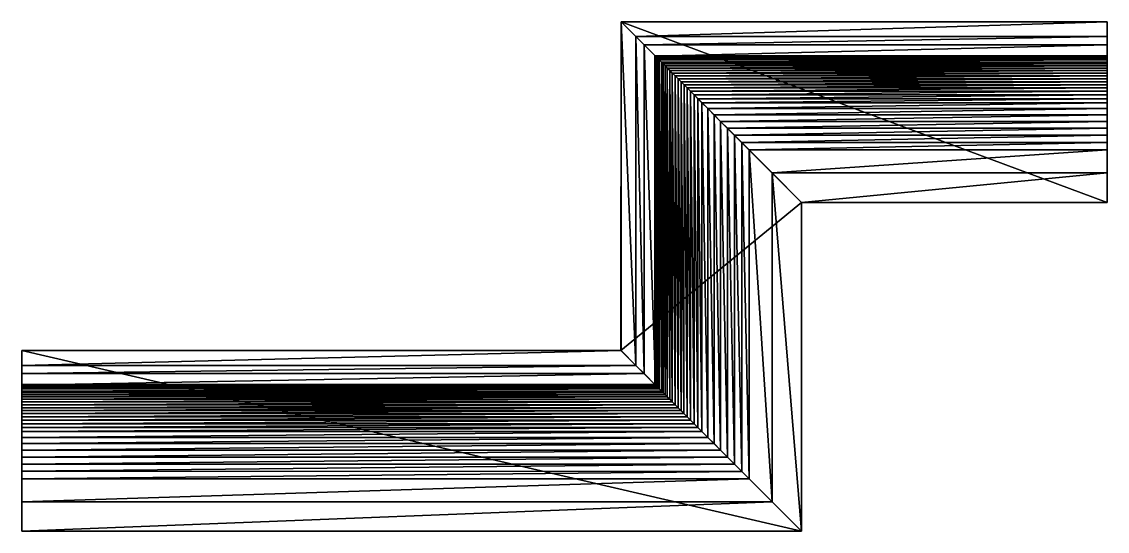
# Model space of a CAD drawing. Header units: inches. Extents: x -331 to 331, y -155 to 155.
import ezdxf

# ---------------------------------------------------------------- set-up
doc = ezdxf.new("R2010")
doc.units = ezdxf.units.IN
doc.header["$MEASUREMENT"] = 0
doc.layers.add('Layer 1', color=7, linetype='Continuous')

# ---------------------------------------------------------------- blocks, each defined once
blk = doc.blocks.new('karniz_001')
at = {"color": 9, "true_color": 0xc0c0c0}
mesh = blk.add_polyface(dxfattribs=at)
corners = [(34.41, 155.12, 70), (34.41, 155.12, -70), (34.42, -45.09, -70), (34.39, -45.12, 70), (43.41, 146.12, -70), (43.42, -54.09, -70), (43.41, 146.12, -59), (43.42, -54.09, -59), (48.41, 141.12, -59), (48.42, -59.09, -59), (48.41, 141.12, -49), (48.42, -59.09, -49), (55.41, 134.12, -49), (55.42, -66.09, -49), (55.11, 134.42, -43.52), (55.12, -65.8, -43.52), (55.08, 134.45, -38.04), (55.09, -65.77, -38.04), (55.33, 134.2, -32.57), (55.34, -66.02, -32.57), (55.85, 133.68, -27.13), (55.86, -66.54, -27.13), (56.64, 132.89, -21.71), (56.65, -67.34, -21.71), (57.7, 131.82, -16.34), (57.71, -68.4, -16.34), (59.04, 130.49, -11.01), (59.04, -69.73, -11.01), (60.08, 129.45, -7.43), (60.08, -70.77, -7.43), (61.26, 128.27, -3.89), (61.26, -71.96, -3.89), (62.58, 126.94, -0.4), (62.58, -73.28, -0.4), (64.05, 125.48, 3.03), (64.05, -74.75, 3.03), (65.65, 123.88, 6.4), (65.64, -76.35, 6.4), (67.38, 122.15, 9.7), (67.38, -78.08, 9.7), (69.25, 120.28, 12.93), (69.24, -79.95, 12.93)]
mesh.append_faces([[corners[k] for k in face] for face in [(0, 1, 2), (2, 3, 0), (1, 4, 5), (5, 2, 1), (4, 6, 7), (7, 5, 4), (6, 8, 9), (9, 7, 6), (8, 10, 11), (11, 9, 8), (10, 12, 13), (13, 11, 10), (12, 14, 15), (15, 13, 12), (14, 16, 17), (17, 15, 14), (16, 18, 19), (19, 17, 16), (18, 20, 21), (21, 19, 18), (20, 22, 23), (23, 21, 20), (22, 24, 25), (25, 23, 22), (24, 26, 27), (27, 25, 24), (26, 28, 29), (29, 27, 26), (28, 30, 31), (31, 29, 28), (30, 32, 33), (33, 31, 30), (32, 34, 35), (35, 33, 32), (34, 36, 37), (37, 35, 34), (36, 38, 39), (39, 37, 36), (38, 40, 41), (41, 39, 38)]], dxfattribs={"color": 9})
mesh = blk.add_polyface(dxfattribs=at)
corners = [(144.41, 45.12, 70), (34.41, 155.12, 70), (34.39, -45.12, 70), (144.39, -155.12, 70), (70.94, -81.64, 15.66), (69.24, -79.95, 12.93), (69.25, 120.28, 12.93), (70.94, 118.59, 15.66), (72.77, 116.76, 18.29), (72.76, -83.47, 18.29), (74.72, 114.81, 20.83), (74.72, -85.42, 20.83), (76.79, 112.74, 23.27), (76.79, -87.5, 23.27), (78.98, 110.54, 25.61), (78.98, -89.69, 25.61), (81.29, 108.24, 27.83), (81.28, -92, 27.83), (83.71, 105.82, 29.95), (83.7, -94.41, 29.95), (87.27, 102.26, 32.69), (87.27, -97.98, 32.69), (91.07, 98.46, 35.07), (91.06, -101.77, 35.07), (95.06, 94.47, 37.06), (95.05, -105.77, 37.06), (99.22, 90.31, 38.66), (99.21, -109.92, 38.66), (103.51, 86.02, 39.86), (103.5, -114.22, 39.86), (107.92, 81.61, 40.64), (107.91, -118.63, 40.64), (112.41, 77.12, 41), (112.4, -123.12, 41), (112.41, 77.12, 48), (112.4, -123.12, 48), (126.41, 63.12, 48), (126.4, -137.12, 48), (126.41, 63.12, 59), (126.39, -137.12, 59), (144.41, 45.12, 59), (144.39, -155.12, 59)]
mesh.append_faces([[corners[k] for k in face] for face in [(0, 1, 2), (2, 3, 0), (4, 5, 6), (7, 8, 9), (9, 4, 7), (8, 10, 11), (11, 9, 8), (10, 12, 13), (13, 11, 10), (12, 14, 15), (15, 13, 12), (14, 16, 17), (17, 15, 14), (16, 18, 19), (19, 17, 16), (18, 20, 21), (21, 19, 18), (20, 22, 23), (23, 21, 20), (22, 24, 25), (25, 23, 22), (24, 26, 27), (27, 25, 24), (26, 28, 29), (29, 27, 26), (28, 30, 31), (31, 29, 28), (30, 32, 33), (33, 31, 30), (32, 34, 35), (35, 33, 32), (34, 36, 37), (37, 35, 34), (36, 38, 39), (39, 37, 36), (38, 40, 41), (41, 39, 38), (40, 0, 3), (3, 41, 40)]], dxfattribs={"color": 9})
mesh = blk.add_polyface(dxfattribs=at)
corners = [(34.41, 155.12, 70), (144.41, 45.12, 70), (330.51, 45.12, 70), (34.41, 155.12, -70), (330.51, 155.12, 70), (43.41, 146.12, -70), (330.51, 155.12, -70), (43.41, 146.12, -59), (330.51, 146.12, -70), (48.41, 141.12, -59), (330.51, 146.12, -59), (48.41, 141.12, -49), (330.51, 141.12, -59), (55.41, 134.12, -49), (330.51, 141.12, -49), (55.11, 134.42, -43.52), (330.51, 134.12, -49), (55.08, 134.45, -38.04), (330.51, 134.42, -43.52), (55.33, 134.2, -32.57), (330.51, 134.45, -38.04), (55.85, 133.68, -27.13), (330.51, 134.2, -32.57), (56.64, 132.89, -21.71), (330.51, 133.68, -27.13), (57.7, 131.82, -16.34), (330.51, 132.89, -21.71), (59.04, 130.49, -11.01), (330.51, 131.82, -16.34), (60.08, 129.45, -7.43), (330.51, 130.49, -11.01), (61.26, 128.27, -3.89), (330.51, 129.45, -7.43), (62.58, 126.94, -0.4), (330.51, 128.27, -3.89), (64.05, 125.48, 3.03), (330.51, 126.94, -0.4), (65.65, 123.88, 6.4), (330.51, 125.48, 3.03), (67.38, 122.15, 9.7), (330.51, 123.88, 6.4), (69.25, 120.28, 12.93), (330.51, 122.15, 9.7), (70.94, 118.59, 15.66), (330.51, 120.28, 12.93), (72.77, 116.76, 18.29), (330.51, 118.59, 15.66), (74.72, 114.81, 20.83), (330.51, 116.76, 18.29), (76.79, 112.74, 23.27), (330.51, 114.81, 20.83), (78.98, 110.54, 25.61), (330.51, 112.74, 23.27), (81.29, 108.24, 27.83), (330.51, 110.54, 25.61), (83.71, 105.82, 29.95), (330.51, 108.24, 27.83), (87.27, 102.26, 32.69), (330.51, 105.82, 29.95), (91.07, 98.46, 35.07), (330.51, 102.26, 32.69), (95.06, 94.47, 37.06), (330.51, 98.46, 35.07), (99.22, 90.31, 38.66), (330.51, 94.47, 37.06), (103.51, 86.02, 39.86), (330.51, 90.31, 38.66), (107.92, 81.61, 40.64), (330.51, 86.02, 39.86), (112.41, 77.12, 41), (330.51, 81.61, 40.64), (112.41, 77.12, 48), (330.51, 77.12, 41), (126.41, 63.12, 48), (330.51, 77.12, 48), (126.41, 63.12, 59), (330.51, 63.12, 48), (144.41, 45.12, 59), (330.51, 63.12, 59), (70.94, -81.64, 15.66)]
mesh.append_faces([[corners[k] for k in face] for face in [(0, 1, 2), (3, 0, 4), (5, 3, 6), (7, 5, 8), (9, 7, 10), (11, 9, 12), (13, 11, 14), (15, 13, 16), (17, 15, 18), (19, 17, 20), (21, 19, 22), (23, 21, 24), (25, 23, 26), (27, 25, 28), (29, 27, 30), (31, 29, 32), (33, 31, 34), (35, 33, 36), (37, 35, 38), (39, 37, 40), (41, 39, 42), (43, 41, 44), (45, 43, 46), (47, 45, 48), (49, 47, 50), (51, 49, 52), (53, 51, 54), (55, 53, 56), (57, 55, 58), (59, 57, 60), (61, 59, 62), (63, 61, 64), (65, 63, 66), (67, 65, 68), (69, 67, 70), (71, 69, 72), (73, 71, 74), (75, 73, 76), (77, 75, 78), (41, 43, 79)]], dxfattribs={"color": 9})
mesh = blk.add_polyface(dxfattribs=at)
corners = [(330.51, 45.12, 70), (330.51, 155.12, 70), (34.41, 155.12, 70), (330.51, 155.12, -70), (34.41, 155.12, -70), (330.51, 146.12, -70), (43.41, 146.12, -70), (330.51, 146.12, -59), (43.41, 146.12, -59), (330.51, 141.12, -59), (48.41, 141.12, -59), (330.51, 141.12, -49), (48.41, 141.12, -49), (330.51, 134.12, -49), (55.41, 134.12, -49), (330.51, 134.42, -43.52), (55.11, 134.42, -43.52), (330.51, 134.45, -38.04), (55.08, 134.45, -38.04), (330.51, 134.2, -32.57), (55.33, 134.2, -32.57), (330.51, 133.68, -27.13), (55.85, 133.68, -27.13), (330.51, 132.89, -21.71), (56.64, 132.89, -21.71), (330.51, 131.82, -16.34), (57.7, 131.82, -16.34), (330.51, 130.49, -11.01), (59.04, 130.49, -11.01), (330.51, 129.45, -7.43), (60.08, 129.45, -7.43), (330.51, 128.27, -3.89), (61.26, 128.27, -3.89), (330.51, 126.94, -0.4), (62.58, 126.94, -0.4), (330.51, 125.48, 3.03), (64.05, 125.48, 3.03), (330.51, 123.88, 6.4), (65.65, 123.88, 6.4), (330.51, 122.15, 9.7), (67.38, 122.15, 9.7), (330.51, 120.28, 12.93), (69.25, 120.28, 12.93), (330.51, 118.59, 15.66), (70.94, 118.59, 15.66), (330.51, 116.76, 18.29), (72.77, 116.76, 18.29), (330.51, 114.81, 20.83), (74.72, 114.81, 20.83), (330.51, 112.74, 23.27), (76.79, 112.74, 23.27), (330.51, 110.54, 25.61), (78.98, 110.54, 25.61), (330.51, 108.24, 27.83), (81.29, 108.24, 27.83), (330.51, 105.82, 29.95), (83.71, 105.82, 29.95), (330.51, 102.26, 32.69), (87.27, 102.26, 32.69), (330.51, 98.46, 35.07), (91.07, 98.46, 35.07), (330.51, 94.47, 37.06), (95.06, 94.47, 37.06), (330.51, 90.31, 38.66), (99.22, 90.31, 38.66), (330.51, 86.02, 39.86), (103.51, 86.02, 39.86), (330.51, 81.61, 40.64), (107.92, 81.61, 40.64), (330.51, 77.12, 41), (112.41, 77.12, 41), (330.51, 77.12, 48), (112.41, 77.12, 48), (330.51, 63.12, 48), (126.41, 63.12, 48), (330.51, 63.12, 59), (126.41, 63.12, 59), (144.41, 45.12, 70), (144.41, 45.12, 59), (330.51, 45.12, 59)]
mesh.append_faces([[corners[k] for k in face] for face in [(0, 1, 2), (1, 3, 4), (3, 5, 6), (5, 7, 8), (7, 9, 10), (9, 11, 12), (11, 13, 14), (13, 15, 16), (15, 17, 18), (17, 19, 20), (19, 21, 22), (21, 23, 24), (23, 25, 26), (25, 27, 28), (27, 29, 30), (29, 31, 32), (31, 33, 34), (33, 35, 36), (35, 37, 38), (37, 39, 40), (39, 41, 42), (41, 43, 44), (43, 45, 46), (45, 47, 48), (47, 49, 50), (49, 51, 52), (51, 53, 54), (53, 55, 56), (55, 57, 58), (57, 59, 60), (59, 61, 62), (61, 63, 64), (63, 65, 66), (65, 67, 68), (67, 69, 70), (69, 71, 72), (71, 73, 74), (73, 75, 76), (77, 78, 79)]], dxfattribs={"color": 9})
mesh = blk.add_polyface(dxfattribs=at)
corners = [(330.51, 63.12, 59), (330.51, 45.12, 59), (144.41, 45.12, 59), (330.51, 45.12, 70), (144.41, 45.12, 70), (330.51, 77.12, 48), (330.51, 77.12, 41), (330.51, 81.61, 40.64), (330.51, 63.12, 48), (330.51, 155.12, 70), (330.51, 146.12, -70), (330.51, 155.12, -70), (330.51, 146.12, -59), (330.51, 141.12, -49), (330.51, 141.12, -59), (330.51, 134.42, -43.52), (330.51, 134.12, -49), (330.51, 134.45, -38.04), (330.51, 134.2, -32.57), (330.51, 133.68, -27.13), (330.51, 132.89, -21.71), (330.51, 131.82, -16.34), (330.51, 130.49, -11.01), (330.51, 129.45, -7.43), (330.51, 128.27, -3.89), (330.51, 126.94, -0.4), (330.51, 125.48, 3.03), (330.51, 123.88, 6.4), (330.51, 122.15, 9.7), (330.51, 120.28, 12.93), (330.51, 118.59, 15.66), (330.51, 116.76, 18.29), (330.51, 114.81, 20.83), (330.51, 112.74, 23.27), (330.51, 110.54, 25.61), (330.51, 108.24, 27.83), (330.51, 105.82, 29.95), (330.51, 102.26, 32.69), (330.51, 98.46, 35.07), (330.51, 94.47, 37.06), (330.51, 90.31, 38.66), (330.51, 86.02, 39.86)]
mesh.append_faces([[corners[k] for k in face] for face in [(0, 1, 2), (1, 3, 4), (5, 6, 7), (0, 8, 5), (9, 3, 1), (9, 1, 0), (9, 0, 5), (9, 5, 7), (10, 11, 9), (12, 10, 9), (13, 14, 12), (13, 12, 9), (15, 16, 13), (15, 13, 9), (17, 15, 9), (18, 17, 9), (19, 18, 9), (20, 19, 9), (21, 20, 9), (22, 21, 9), (23, 22, 9), (24, 23, 9), (25, 24, 9), (26, 25, 9), (27, 26, 9), (28, 27, 9), (29, 28, 9), (30, 29, 9), (31, 30, 9), (32, 31, 9), (33, 32, 9), (34, 33, 9), (35, 34, 9), (36, 35, 9), (37, 36, 9), (38, 37, 9), (39, 38, 9), (40, 39, 9), (41, 40, 9), (41, 9, 7)]], dxfattribs={"color": 9})
mesh = blk.add_polyface(dxfattribs=at)
corners = [(-330.51, -45.11, 70), (-330.51, -155.11, 70), (144.39, -155.12, 70), (34.39, -45.12, 70), (34.42, -45.09, -70), (-330.47, -45.11, -70), (-330.47, -54.11, -70), (-330.47, -54.11, -59), (43.42, -54.09, -70), (-330.47, -59.11, -59), (43.42, -54.09, -59), (-330.47, -59.11, -49), (48.42, -59.09, -59), (-330.47, -66.11, -49), (48.42, -59.09, -49), (-330.48, -65.81, -43.52), (55.42, -66.09, -49), (-330.48, -65.78, -38.04), (55.12, -65.8, -43.52), (-330.48, -66.03, -32.57), (55.09, -65.77, -38.04), (-330.48, -66.55, -27.13), (55.34, -66.02, -32.57), (-330.48, -67.34, -21.71), (55.86, -66.54, -27.13), (-330.48, -68.4, -16.34), (56.65, -67.34, -21.71), (-330.49, -69.73, -11.01), (57.71, -68.4, -16.34), (-330.49, -70.78, -7.43), (59.04, -69.73, -11.01), (-330.49, -71.96, -3.89), (60.08, -70.77, -7.43), (-330.49, -73.28, -0.4), (61.26, -71.96, -3.89), (-330.49, -74.74, 3.03), (62.58, -73.28, -0.4), (-330.49, -76.34, 6.4), (64.05, -74.75, 3.03), (-330.49, -78.08, 9.7), (65.64, -76.35, 6.4), (-330.49, -79.94, 12.93), (67.38, -78.08, 9.7), (-330.5, -81.64, 15.66), (69.24, -79.95, 12.93), (-330.5, -83.47, 18.29), (70.94, -81.64, 15.66), (-330.5, -85.42, 20.83), (72.76, -83.47, 18.29), (-330.5, -87.49, 23.27), (74.72, -85.42, 20.83), (-330.5, -89.68, 25.61), (76.79, -87.5, 23.27), (-330.5, -91.99, 27.83), (78.98, -89.69, 25.61), (-330.5, -94.4, 29.95), (81.28, -92, 27.83), (-330.5, -97.97, 32.69), (83.7, -94.41, 29.95), (-330.5, -101.77, 35.07), (87.27, -97.98, 32.69), (-330.5, -105.76, 37.06), (91.06, -101.77, 35.07), (-330.5, -109.91, 38.66), (95.05, -105.77, 37.06), (-330.5, -114.21, 39.86), (99.21, -109.92, 38.66), (-330.5, -118.62, 40.64), (103.5, -114.22, 39.86), (-330.5, -123.11, 41), (107.91, -118.63, 40.64), (-330.51, -123.11, 48), (112.4, -123.12, 41), (-330.51, -137.11, 48), (112.4, -123.12, 48), (-330.51, -137.11, 59), (126.4, -137.12, 48), (-330.51, -155.11, 59), (126.39, -137.12, 59), (144.39, -155.12, 59)]
mesh.append_faces([[corners[k] for k in face] for face in [(0, 1, 2), (3, 4, 5), (6, 5, 4), (7, 6, 8), (9, 7, 10), (11, 9, 12), (13, 11, 14), (15, 13, 16), (17, 15, 18), (19, 17, 20), (21, 19, 22), (23, 21, 24), (25, 23, 26), (27, 25, 28), (29, 27, 30), (31, 29, 32), (33, 31, 34), (35, 33, 36), (37, 35, 38), (39, 37, 40), (41, 39, 42), (43, 41, 44), (45, 43, 46), (47, 45, 48), (49, 47, 50), (51, 49, 52), (53, 51, 54), (55, 53, 56), (57, 55, 58), (59, 57, 60), (61, 59, 62), (63, 61, 64), (65, 63, 66), (67, 65, 68), (69, 67, 70), (71, 69, 72), (73, 71, 74), (75, 73, 76), (77, 75, 78), (1, 77, 79)]], dxfattribs={"color": 9})
mesh = blk.add_polyface(dxfattribs=at)
corners = [(144.39, -155.12, 70), (34.39, -45.12, 70), (-330.51, -45.11, 70), (34.42, -45.09, -70), (43.42, -54.09, -70), (-330.47, -54.11, -70), (43.42, -54.09, -59), (-330.47, -54.11, -59), (48.42, -59.09, -59), (-330.47, -59.11, -59), (48.42, -59.09, -49), (-330.47, -59.11, -49), (55.42, -66.09, -49), (-330.47, -66.11, -49), (55.12, -65.8, -43.52), (-330.48, -65.81, -43.52), (55.09, -65.77, -38.04), (-330.48, -65.78, -38.04), (55.34, -66.02, -32.57), (-330.48, -66.03, -32.57), (55.86, -66.54, -27.13), (-330.48, -66.55, -27.13), (56.65, -67.34, -21.71), (-330.48, -67.34, -21.71), (57.71, -68.4, -16.34), (-330.48, -68.4, -16.34), (59.04, -69.73, -11.01), (-330.49, -69.73, -11.01), (60.08, -70.77, -7.43), (-330.49, -70.78, -7.43), (61.26, -71.96, -3.89), (-330.49, -71.96, -3.89), (62.58, -73.28, -0.4), (-330.49, -73.28, -0.4), (64.05, -74.75, 3.03), (-330.49, -74.74, 3.03), (65.64, -76.35, 6.4), (-330.49, -76.34, 6.4), (67.38, -78.08, 9.7), (-330.49, -78.08, 9.7), (69.24, -79.95, 12.93), (-330.49, -79.94, 12.93), (70.94, -81.64, 15.66), (-330.5, -81.64, 15.66), (72.76, -83.47, 18.29), (-330.5, -83.47, 18.29), (74.72, -85.42, 20.83), (-330.5, -85.42, 20.83), (76.79, -87.5, 23.27), (-330.5, -87.49, 23.27), (78.98, -89.69, 25.61), (-330.5, -89.68, 25.61), (81.28, -92, 27.83), (-330.5, -91.99, 27.83), (83.7, -94.41, 29.95), (-330.5, -94.4, 29.95), (87.27, -97.98, 32.69), (-330.5, -97.97, 32.69), (91.06, -101.77, 35.07), (-330.5, -101.77, 35.07), (95.05, -105.77, 37.06), (-330.5, -105.76, 37.06), (99.21, -109.92, 38.66), (-330.5, -109.91, 38.66), (103.5, -114.22, 39.86), (-330.5, -114.21, 39.86), (107.91, -118.63, 40.64), (-330.5, -118.62, 40.64), (112.4, -123.12, 41), (-330.5, -123.11, 41), (112.4, -123.12, 48), (-330.51, -123.11, 48), (126.4, -137.12, 48), (-330.51, -137.11, 48), (126.39, -137.12, 59), (-330.51, -137.11, 59), (144.39, -155.12, 59), (-330.51, -155.11, 59), (-330.51, -155.11, 70)]
mesh.append_faces([[corners[k] for k in face] for face in [(0, 1, 2), (3, 4, 5), (4, 6, 7), (6, 8, 9), (8, 10, 11), (10, 12, 13), (12, 14, 15), (14, 16, 17), (16, 18, 19), (18, 20, 21), (20, 22, 23), (22, 24, 25), (24, 26, 27), (26, 28, 29), (28, 30, 31), (30, 32, 33), (32, 34, 35), (34, 36, 37), (36, 38, 39), (38, 40, 41), (40, 42, 43), (42, 44, 45), (44, 46, 47), (46, 48, 49), (48, 50, 51), (50, 52, 53), (52, 54, 55), (54, 56, 57), (56, 58, 59), (58, 60, 61), (60, 62, 63), (62, 64, 65), (64, 66, 67), (66, 68, 69), (68, 70, 71), (70, 72, 73), (72, 74, 75), (74, 76, 77), (76, 0, 78)]], dxfattribs={"color": 9})
mesh = blk.add_polyface(dxfattribs=at)
corners = [(-330.47, -45.11, -70), (-330.51, -45.11, 70), (34.39, -45.12, 70), (-330.47, -59.11, -49), (-330.47, -66.11, -49), (-330.48, -65.81, -43.52), (-330.47, -54.11, -59), (-330.47, -59.11, -59), (-330.47, -54.11, -70), (-330.48, -65.78, -38.04), (-330.48, -66.03, -32.57), (-330.48, -66.55, -27.13), (-330.48, -67.34, -21.71), (-330.48, -68.4, -16.34), (-330.49, -69.73, -11.01), (-330.49, -70.78, -7.43), (-330.49, -71.96, -3.89), (-330.49, -73.28, -0.4), (-330.49, -74.74, 3.03), (-330.49, -76.34, 6.4), (-330.49, -78.08, 9.7), (-330.49, -79.94, 12.93), (-330.5, -81.64, 15.66), (-330.5, -83.47, 18.29), (-330.5, -85.42, 20.83), (-330.5, -87.49, 23.27), (-330.5, -89.68, 25.61), (-330.5, -91.99, 27.83), (-330.5, -94.4, 29.95), (-330.5, -97.97, 32.69), (-330.5, -101.77, 35.07), (-330.5, -105.76, 37.06), (-330.5, -109.91, 38.66), (-330.5, -114.21, 39.86), (-330.5, -118.62, 40.64), (-330.51, -155.11, 59), (-330.51, -155.11, 70), (-330.51, -137.11, 59), (-330.51, -123.11, 48), (-330.51, -137.11, 48), (-330.5, -123.11, 41)]
mesh.append_faces([[corners[k] for k in face] for face in [(0, 1, 2), (3, 4, 5), (6, 7, 3), (1, 0, 8), (1, 8, 6), (1, 6, 3), (1, 3, 5), (1, 5, 9), (1, 9, 10), (1, 10, 11), (1, 11, 12), (1, 12, 13), (1, 13, 14), (1, 14, 15), (1, 15, 16), (1, 16, 17), (1, 17, 18), (1, 18, 19), (1, 19, 20), (1, 20, 21), (1, 21, 22), (1, 22, 23), (1, 23, 24), (1, 24, 25), (1, 25, 26), (1, 26, 27), (1, 27, 28), (1, 28, 29), (1, 29, 30), (1, 30, 31), (1, 31, 32), (1, 32, 33), (1, 33, 34), (35, 36, 1), (37, 35, 1), (38, 39, 37), (38, 37, 1), (38, 1, 34), (40, 38, 34)]], dxfattribs={"color": 9})

msp = doc.modelspace()

# ---------------------------------------------------------------- block references
at = {"layer": 'Layer 1'}
msp.add_blockref('karniz_001', (0, 0), dxfattribs=at)

doc.saveas('drawing.dxf')
